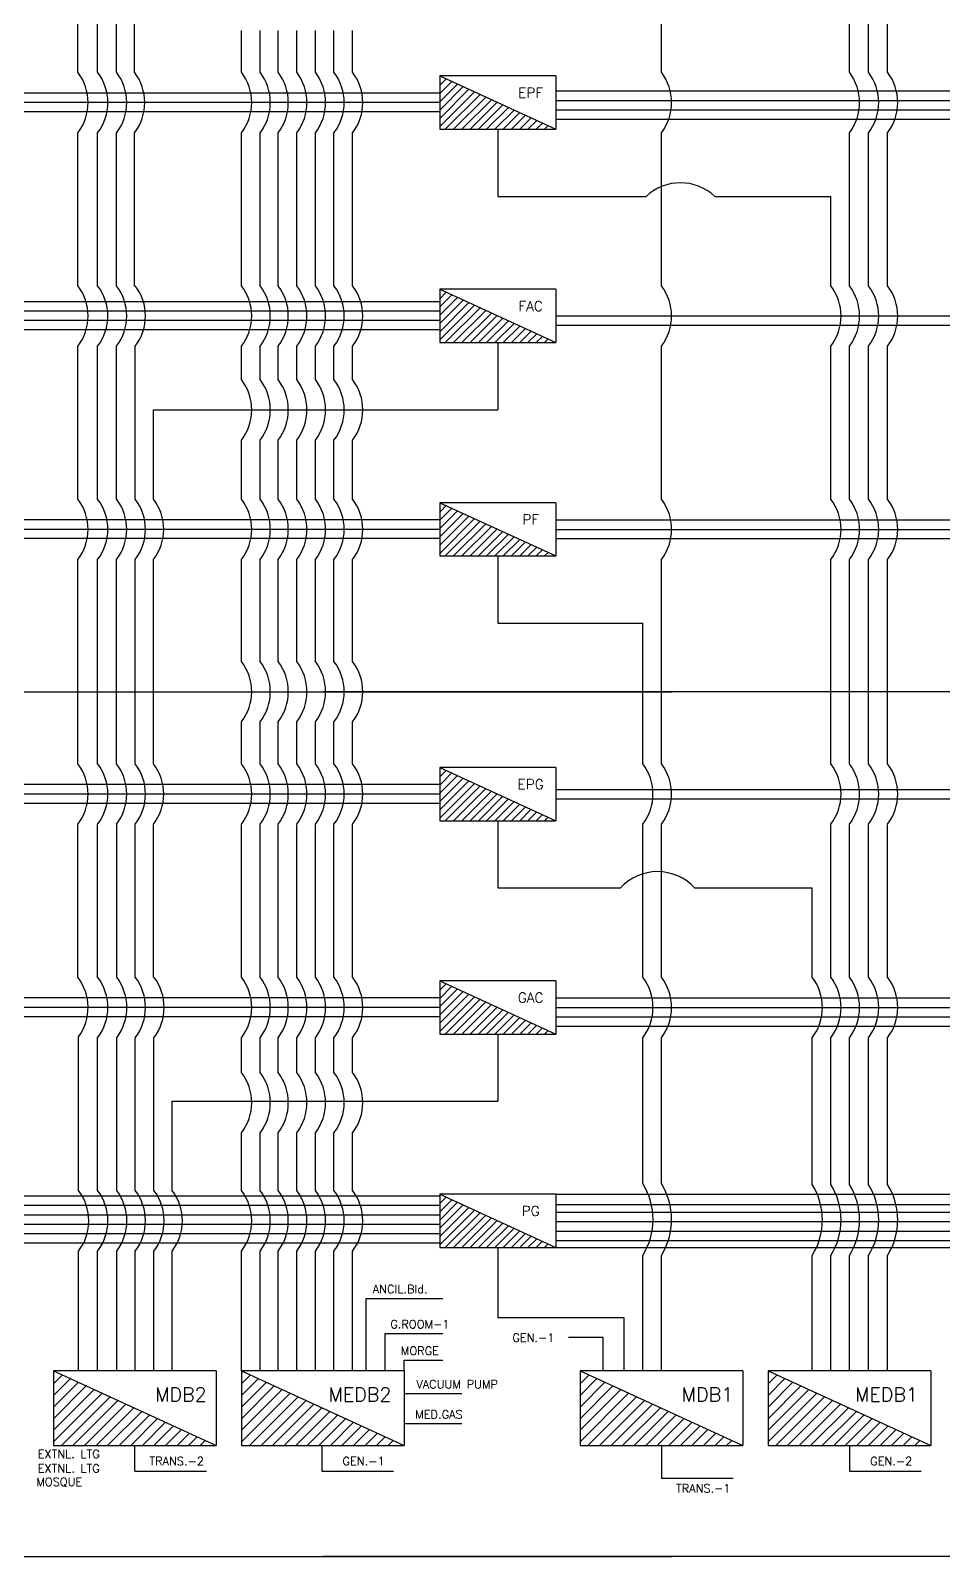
# Model space of a CAD drawing. Extents: x -99534.9 to -99443, y 44726.5 to 44800.5.
# Drawn here: x -99503.04 to -99475.61, y 44726.52 to 44772.36 of the extents above; entities that cross this region are included whole.
import ezdxf
from ezdxf.enums import TextEntityAlignment as Align

# ---------------------------------------------------------------- set-up
doc = ezdxf.new("R2010")
doc.units = 0
doc.header["$MEASUREMENT"] = 0
for name, color, linetype in [('DB', 4, 'CONTINUOUS'), ('E-H', 7, 'CONTINUOUS'), ('E-TEXT', 4, 'CONTINUOUS'), ('TEXT', 200, 'CONTINUOUS'), ('WIRE', 4, 'CONTINUOUS')]:
    doc.layers.add(name, color=color, linetype=linetype)
doc.styles.add('ROMANS', font='ROMANS.shx', dxfattribs={"height": 0.4})

msp = doc.modelspace()

# ---------------------------------------------------------------- linework, layer by layer
at = {"layer": 'DB', "color": 4}
for p, q in [((-99487.252, 44770.994), (-99490.745, 44770.994)), ((-99490.745, 44770.994), (-99487.252, 44769.393)), ((-99490.745, 44770.994), (-99490.745, 44769.393)), ((-99487.252, 44770.994), (-99487.252, 44769.393)), ((-99490.745, 44769.393), (-99487.252, 44769.393)), ((-99487.252, 44764.584), (-99490.745, 44764.584)), ((-99490.745, 44764.584), (-99487.252, 44762.983)), ((-99490.745, 44764.584), (-99490.745, 44762.983)), ((-99487.252, 44764.584), (-99487.252, 44762.983)), ((-99490.745, 44762.983), (-99487.252, 44762.983)), ((-99487.252, 44758.175), (-99490.745, 44758.175)), ((-99490.745, 44758.175), (-99487.252, 44756.574)), ((-99490.745, 44758.175), (-99490.745, 44756.574)), ((-99487.252, 44758.175), (-99487.252, 44756.574)), ((-99490.745, 44756.574), (-99487.252, 44756.574)), ((-99488.999, 44756.574), (-99488.999, 44754.555)), ((-99488.999, 44754.555), (-99484.643, 44754.555)), ((-99487.252, 44750.223), (-99490.745, 44750.223)), ((-99490.745, 44750.223), (-99487.252, 44748.622)), ((-99490.745, 44750.223), (-99490.745, 44748.622)), ((-99487.252, 44750.223), (-99487.252, 44748.622)), ((-99490.745, 44748.622), (-99487.252, 44748.622)), ((-99490.745, 44743.814), (-99490.745, 44742.213)), ((-99490.745, 44743.814), (-99487.252, 44742.213)), ((-99487.252, 44743.814), (-99490.745, 44743.814)), ((-99487.252, 44743.814), (-99487.252, 44742.213)), ((-99490.745, 44742.213), (-99487.252, 44742.213)), ((-99484.643, 44737.721), (-99484.643, 44742.104)), ((-99484.084, 44737.721), (-99484.084, 44742.104)), ((-99490.745, 44737.404), (-99487.252, 44735.803)), ((-99487.252, 44737.404), (-99490.745, 44737.404)), ((-99490.745, 44737.404), (-99490.745, 44735.803)), ((-99487.252, 44737.404), (-99487.252, 44735.803)), ((-99490.745, 44735.803), (-99487.252, 44735.803)), ((-99484.643, 44732.096), (-99484.643, 44735.565)), ((-99484.084, 44732.096), (-99484.084, 44735.565)), ((-99485.203, 44732.096), (-99485.203, 44733.692)), ((-99485.836, 44733.096), (-99486.874, 44733.096)), ((-99485.836, 44732.096), (-99485.836, 44733.096)), ((-99496.7, 44732.096), (-99491.809, 44729.855)), ((-99491.809, 44732.096), (-99496.7, 44732.096)), ((-99496.7, 44732.096), (-99496.7, 44729.855)), ((-99491.809, 44732.096), (-99491.809, 44729.855)), ((-99481.638, 44732.096), (-99486.529, 44732.096)), ((-99486.529, 44732.096), (-99481.638, 44729.855)), ((-99486.529, 44732.096), (-99486.529, 44729.855)), ((-99481.638, 44732.096), (-99481.638, 44729.855)), ((-99475.987, 44732.096), (-99480.878, 44732.096)), ((-99480.878, 44732.096), (-99475.987, 44729.855)), ((-99480.878, 44732.096), (-99480.878, 44729.855)), ((-99475.987, 44732.096), (-99475.987, 44729.855)), ((-99499.906, 44729.089), (-99499.906, 44729.855)), ((-99496.7, 44729.855), (-99491.809, 44729.855)), ((-99494.289, 44729.855), (-99494.289, 44729.089)), ((-99486.529, 44729.855), (-99481.638, 44729.855)), ((-99484.081, 44729.855), (-99484.081, 44728.878)), ((-99480.878, 44729.855), (-99475.987, 44729.855)), ((-99478.433, 44729.855), (-99478.433, 44729.089)), ((-99499.906, 44729.089), (-99497.751, 44729.089)), ((-99494.289, 44729.089), (-99492.135, 44729.089)), ((-99478.433, 44729.089), (-99476.278, 44729.089)), ((-99484.081, 44728.878), (-99481.927, 44728.878))]:
    msp.add_line(p, q, dxfattribs=at)
for centre, radius, start, end in [((-99485.282, 44757.374), 1.504, 322.8028, 37.1972), ((-99485.841, 44743.013), 1.504, 322.8028, 37.1972), ((-99485.282, 44743.013), 1.504, 322.8028, 37.1972), ((-99486.389, 44736.643), 2.053, 328.3145, 31.6855), ((-99485.83, 44736.643), 2.053, 328.3145, 31.6855)]:
    msp.add_arc(centre, radius, start, end, dxfattribs=at)
at = {"layer": 'E-H', "color": 4}
for p, q in [((-99501.619, 44771.102), (-99501.619, 44777.236)), ((-99501.025, 44771.102), (-99501.025, 44777.236)), ((-99500.456, 44771.102), (-99500.456, 44777.236)), ((-99499.916, 44771.102), (-99499.916, 44777.236)), ((-99478.433, 44771.102), (-99478.433, 44777.236)), ((-99477.86, 44771.102), (-99477.86, 44777.236)), ((-99477.288, 44771.102), (-99477.288, 44777.236)), ((-99484.084, 44771.102), (-99484.084, 44775.326)), ((-99496.701, 44771.102), (-99496.701, 44772.358)), ((-99496.142, 44771.102), (-99496.142, 44772.358)), ((-99495.601, 44771.102), (-99495.601, 44772.358)), ((-99495.041, 44771.102), (-99495.041, 44772.358)), ((-99494.482, 44771.102), (-99494.482, 44772.358)), ((-99493.923, 44771.102), (-99493.923, 44772.358)), ((-99493.364, 44771.102), (-99493.364, 44772.358)), ((-99490.745, 44770.479), (-99521.338, 44770.479)), ((-99487.252, 44770.544), (-99455.138, 44770.544)), ((-99487.252, 44770.258), (-99459.093, 44770.258)), ((-99490.745, 44770.193), (-99517.383, 44770.193)), ((-99490.745, 44769.914), (-99513.408, 44769.914)), ((-99487.252, 44769.972), (-99463.049, 44769.972)), ((-99488.999, 44769.393), (-99488.999, 44767.374)), ((-99487.252, 44769.692), (-99467.023, 44769.692)), ((-99501.619, 44764.693), (-99501.619, 44769.284)), ((-99501.025, 44764.693), (-99501.025, 44769.284)), ((-99500.456, 44764.693), (-99500.456, 44769.284)), ((-99499.916, 44764.693), (-99499.916, 44769.284)), ((-99496.701, 44764.693), (-99496.701, 44769.284)), ((-99496.142, 44764.693), (-99496.142, 44769.284)), ((-99495.601, 44764.693), (-99495.601, 44769.284)), ((-99495.041, 44764.693), (-99495.041, 44769.284)), ((-99494.482, 44764.693), (-99494.482, 44769.284)), ((-99493.923, 44764.693), (-99493.923, 44769.284)), ((-99493.364, 44764.693), (-99493.364, 44769.284)), ((-99484.084, 44764.693), (-99484.084, 44769.284)), ((-99478.433, 44764.693), (-99478.433, 44769.284)), ((-99477.86, 44764.693), (-99477.86, 44769.284)), ((-99477.288, 44764.693), (-99477.288, 44769.284)), ((-99488.999, 44767.374), (-99484.543, 44767.374)), ((-99482.479, 44767.374), (-99478.992, 44767.374)), ((-99478.992, 44764.693), (-99478.992, 44767.374)), ((-99490.745, 44764.213), (-99521.338, 44764.213)), ((-99490.745, 44763.927), (-99517.383, 44763.927)), ((-99490.745, 44763.648), (-99513.408, 44763.648)), ((-99487.252, 44763.784), (-99460.614, 44763.784)), ((-99487.252, 44763.504), (-99464.589, 44763.504)), ((-99490.745, 44763.367), (-99509.397, 44763.367)), ((-99488.999, 44762.983), (-99488.999, 44760.964)), ((-99501.619, 44758.284), (-99501.619, 44762.874)), ((-99501.025, 44758.284), (-99501.025, 44762.874)), ((-99500.456, 44758.284), (-99500.456, 44762.874)), ((-99499.895, 44758.284), (-99499.895, 44762.874)), ((-99496.701, 44761.874), (-99496.701, 44762.874)), ((-99496.142, 44761.874), (-99496.142, 44762.874)), ((-99495.601, 44761.874), (-99495.601, 44762.874)), ((-99495.041, 44761.874), (-99495.041, 44762.874)), ((-99494.482, 44761.874), (-99494.482, 44762.874)), ((-99493.923, 44761.874), (-99493.923, 44762.874)), ((-99493.364, 44761.874), (-99493.364, 44762.874)), ((-99484.084, 44758.284), (-99484.084, 44762.874)), ((-99478.992, 44758.284), (-99478.992, 44762.874)), ((-99478.433, 44758.284), (-99478.433, 44762.874)), ((-99477.86, 44758.284), (-99477.86, 44762.874)), ((-99477.288, 44758.284), (-99477.288, 44762.874)), ((-99499.346, 44760.964), (-99488.999, 44760.964)), ((-99499.346, 44758.284), (-99499.346, 44760.964)), ((-99496.701, 44758.284), (-99496.701, 44760.055)), ((-99496.142, 44758.284), (-99496.142, 44760.055)), ((-99495.601, 44758.284), (-99495.601, 44760.055)), ((-99495.041, 44758.284), (-99495.041, 44760.055)), ((-99494.482, 44758.284), (-99494.482, 44760.055)), ((-99493.923, 44758.284), (-99493.923, 44760.055)), ((-99493.364, 44758.284), (-99493.364, 44760.055)), ((-99490.745, 44757.66), (-99521.338, 44757.66)), ((-99487.252, 44757.66), (-99456.659, 44757.66)), ((-99490.745, 44757.374), (-99517.383, 44757.374)), ((-99490.745, 44757.095), (-99513.408, 44757.095)), ((-99487.252, 44757.374), (-99460.614, 44757.374)), ((-99487.252, 44757.095), (-99464.589, 44757.095)), ((-99501.619, 44750.332), (-99501.619, 44756.465)), ((-99501.025, 44750.332), (-99501.025, 44756.465)), ((-99500.456, 44750.332), (-99500.456, 44756.465)), ((-99499.895, 44750.332), (-99499.895, 44756.465)), ((-99499.346, 44750.332), (-99499.346, 44756.465)), ((-99496.701, 44753.406), (-99496.701, 44756.465)), ((-99496.142, 44753.406), (-99496.142, 44756.465)), ((-99495.601, 44753.406), (-99495.601, 44756.465)), ((-99495.041, 44753.406), (-99495.041, 44756.465)), ((-99494.482, 44753.406), (-99494.482, 44756.465)), ((-99493.923, 44753.406), (-99493.923, 44756.465)), ((-99493.364, 44753.406), (-99493.364, 44756.465)), ((-99484.084, 44750.332), (-99484.084, 44756.465)), ((-99478.992, 44750.332), (-99478.992, 44756.465)), ((-99478.433, 44750.332), (-99478.433, 44756.465)), ((-99477.86, 44750.332), (-99477.86, 44756.465)), ((-99477.288, 44750.332), (-99477.288, 44756.465)), ((-99484.643, 44750.332), (-99484.643, 44754.555)), ((-99443.125, 44752.497), (-99494.238, 44752.497)), ((-99496.701, 44750.332), (-99496.701, 44751.588)), ((-99496.142, 44750.332), (-99496.142, 44751.588)), ((-99495.601, 44750.332), (-99495.601, 44751.588)), ((-99495.041, 44750.332), (-99495.041, 44751.588)), ((-99494.482, 44750.332), (-99494.482, 44751.588)), ((-99493.923, 44750.332), (-99493.923, 44751.588)), ((-99493.364, 44750.332), (-99493.364, 44751.588)), ((-99490.745, 44749.709), (-99521.338, 44749.709)), ((-99490.745, 44749.423), (-99517.383, 44749.423)), ((-99487.252, 44749.558), (-99460.614, 44749.558)), ((-99487.252, 44749.279), (-99464.589, 44749.279)), ((-99490.745, 44749.143), (-99513.408, 44749.143)), ((-99501.619, 44743.922), (-99501.619, 44748.513)), ((-99501.025, 44743.922), (-99501.025, 44748.513)), ((-99500.453, 44743.922), (-99500.453, 44748.513)), ((-99499.894, 44743.922), (-99499.894, 44748.513)), ((-99499.344, 44743.922), (-99499.344, 44748.513)), ((-99496.701, 44743.922), (-99496.701, 44748.513)), ((-99496.142, 44743.922), (-99496.142, 44748.513)), ((-99495.601, 44743.922), (-99495.601, 44748.513)), ((-99495.041, 44743.922), (-99495.041, 44748.513)), ((-99494.482, 44743.922), (-99494.482, 44748.513)), ((-99493.923, 44743.922), (-99493.923, 44748.513)), ((-99493.364, 44743.922), (-99493.364, 44748.513)), ((-99488.999, 44748.622), (-99488.999, 44746.603)), ((-99484.643, 44743.922), (-99484.643, 44748.513)), ((-99484.084, 44743.922), (-99484.084, 44748.513)), ((-99478.992, 44743.922), (-99478.992, 44748.513)), ((-99478.433, 44743.922), (-99478.433, 44748.513)), ((-99477.86, 44743.922), (-99477.86, 44748.513)), ((-99477.288, 44743.922), (-99477.288, 44748.513)), ((-99488.999, 44746.603), (-99485.311, 44746.603)), ((-99483.087, 44746.603), (-99479.552, 44746.603)), ((-99479.552, 44743.922), (-99479.552, 44746.603)), ((-99490.745, 44743.299), (-99521.338, 44743.299)), ((-99487.252, 44743.299), (-99456.659, 44743.299)), ((-99490.745, 44743.013), (-99517.383, 44743.013)), ((-99487.252, 44743.013), (-99460.614, 44743.013)), ((-99490.745, 44742.734), (-99513.408, 44742.734)), ((-99487.252, 44742.734), (-99464.589, 44742.734)), ((-99487.252, 44742.453), (-99468.6, 44742.453)), ((-99501.599, 44737.513), (-99501.599, 44742.131)), ((-99501.025, 44737.513), (-99501.025, 44742.104)), ((-99500.453, 44737.513), (-99500.453, 44742.104)), ((-99499.894, 44737.513), (-99499.894, 44742.104)), ((-99499.333, 44737.513), (-99499.333, 44742.104)), ((-99496.701, 44741.061), (-99496.701, 44742.104)), ((-99496.142, 44741.061), (-99496.142, 44742.104)), ((-99495.601, 44741.061), (-99495.601, 44742.104)), ((-99495.041, 44741.061), (-99495.041, 44742.104)), ((-99494.482, 44741.061), (-99494.482, 44742.104)), ((-99493.923, 44741.061), (-99493.923, 44742.104)), ((-99493.364, 44741.061), (-99493.364, 44742.104)), ((-99488.999, 44742.213), (-99488.999, 44740.194)), ((-99479.552, 44737.695), (-99479.552, 44742.104)), ((-99478.992, 44737.695), (-99478.992, 44742.104)), ((-99478.433, 44737.695), (-99478.433, 44742.104)), ((-99477.86, 44737.695), (-99477.86, 44742.104)), ((-99477.288, 44737.695), (-99477.288, 44742.104)), ((-99498.785, 44740.194), (-99488.999, 44740.194)), ((-99498.785, 44737.513), (-99498.785, 44740.194)), ((-99496.701, 44737.513), (-99496.701, 44739.243)), ((-99496.142, 44737.513), (-99496.142, 44739.243)), ((-99495.601, 44737.513), (-99495.601, 44739.243)), ((-99495.041, 44737.513), (-99495.041, 44739.243)), ((-99494.482, 44737.513), (-99494.482, 44739.243)), ((-99493.923, 44737.513), (-99493.923, 44739.243)), ((-99493.364, 44737.513), (-99493.364, 44739.243)), ((-99490.745, 44737.348), (-99529.197, 44737.348)), ((-99487.252, 44737.404), (-99444.719, 44737.404)), ((-99490.745, 44737.062), (-99525.267, 44737.062)), ((-99487.252, 44737.094), (-99448.674, 44737.094)), ((-99487.252, 44736.86), (-99452.648, 44736.86)), ((-99490.745, 44736.776), (-99521.338, 44736.776)), ((-99490.745, 44736.49), (-99517.383, 44736.49)), ((-99487.252, 44736.58), (-99456.659, 44736.58)), ((-99490.745, 44736.21), (-99513.408, 44736.21)), ((-99490.745, 44735.93), (-99509.397, 44735.93)), ((-99487.252, 44736.294), (-99460.614, 44736.294)), ((-99487.252, 44736.014), (-99464.589, 44736.014)), ((-99501.599, 44732.096), (-99501.599, 44735.695)), ((-99501.025, 44732.096), (-99501.025, 44735.695)), ((-99500.453, 44732.096), (-99500.453, 44735.695)), ((-99499.894, 44732.096), (-99499.894, 44735.695)), ((-99499.333, 44732.096), (-99499.333, 44735.695)), ((-99498.785, 44732.096), (-99498.785, 44735.695)), ((-99496.701, 44732.096), (-99496.701, 44735.695)), ((-99496.142, 44732.096), (-99496.142, 44735.695)), ((-99495.601, 44732.096), (-99495.601, 44735.695)), ((-99495.041, 44732.096), (-99495.041, 44735.695)), ((-99494.482, 44732.096), (-99494.482, 44735.695)), ((-99493.923, 44732.096), (-99493.923, 44735.695)), ((-99493.364, 44732.096), (-99493.364, 44735.695)), ((-99487.252, 44735.803), (-99468.6, 44735.803)), ((-99479.552, 44732.096), (-99479.552, 44735.565)), ((-99478.992, 44732.096), (-99478.992, 44735.565)), ((-99478.433, 44732.096), (-99478.433, 44735.565)), ((-99477.86, 44732.096), (-99477.86, 44735.565)), ((-99477.288, 44732.096), (-99477.288, 44735.565)), ((-99492.953, 44732.096), (-99492.953, 44734.275)), ((-99492.381, 44732.096), (-99492.381, 44733.22)), ((-99491.809, 44732.096), (-99491.809, 44732.421)), ((-99502.351, 44732.096), (-99497.46, 44729.855)), ((-99497.46, 44732.096), (-99502.351, 44732.096)), ((-99502.351, 44732.096), (-99502.351, 44729.855)), ((-99497.46, 44732.096), (-99497.46, 44729.855)), ((-99502.351, 44729.855), (-99497.46, 44729.855)), ((-99443.125, 44726.522), (-99494.238, 44726.522))]:
    msp.add_line(p, q, dxfattribs=at)
at = {"layer": 'E-H', "color": 7}
for p, q in [((-99534.873, 44752.497), (-99483.759, 44752.497)), ((-99534.873, 44726.522), (-99483.759, 44726.522))]:
    msp.add_line(p, q, dxfattribs=at)
at = {"layer": 'E-H', "color": 4}
for centre, radius, start, end in [((-99502.817, 44770.193), 1.504, 322.8028, 37.1972), ((-99502.223, 44770.193), 1.504, 322.8028, 37.1972), ((-99501.654, 44770.193), 1.504, 322.8028, 37.1972), ((-99501.114, 44770.193), 1.504, 322.8028, 37.1972), ((-99497.899, 44770.193), 1.504, 322.8028, 37.1972), ((-99497.34, 44770.193), 1.504, 322.8028, 37.1972), ((-99496.799, 44770.193), 1.504, 322.8028, 37.1972), ((-99496.239, 44770.193), 1.504, 322.8028, 37.1972), ((-99495.68, 44770.193), 1.504, 322.8028, 37.1972), ((-99495.121, 44770.193), 1.504, 322.8028, 37.1972), ((-99494.562, 44770.193), 1.504, 322.8028, 37.1972), ((-99485.282, 44770.193), 1.504, 322.8028, 37.1972), ((-99479.631, 44770.193), 1.504, 322.8028, 37.1972), ((-99479.058, 44770.193), 1.504, 322.8028, 37.1972), ((-99478.486, 44770.193), 1.504, 322.8028, 37.1972), ((-99483.511, 44766.28), 1.504, 46.6787, 133.3213), ((-99502.817, 44763.784), 1.504, 322.8028, 37.1972), ((-99502.223, 44763.784), 1.504, 322.8028, 37.1972), ((-99501.654, 44763.784), 1.504, 322.8028, 37.1972), ((-99501.093, 44763.784), 1.504, 322.8028, 37.1972), ((-99497.899, 44763.784), 1.504, 322.8028, 37.1972), ((-99497.34, 44763.784), 1.504, 322.8028, 37.1972), ((-99496.799, 44763.784), 1.504, 322.8028, 37.1972), ((-99496.239, 44763.784), 1.504, 322.8028, 37.1972), ((-99495.68, 44763.784), 1.504, 322.8028, 37.1972), ((-99495.121, 44763.784), 1.504, 322.8028, 37.1972), ((-99494.562, 44763.784), 1.504, 322.8028, 37.1972), ((-99485.282, 44763.784), 1.504, 322.8028, 37.1972), ((-99480.19, 44763.784), 1.504, 322.8028, 37.1972), ((-99479.631, 44763.784), 1.504, 322.8028, 37.1972), ((-99479.058, 44763.784), 1.504, 322.8028, 37.1972), ((-99478.486, 44763.784), 1.504, 322.8028, 37.1972), ((-99497.899, 44760.964), 1.504, 322.8028, 37.1972), ((-99497.34, 44760.964), 1.504, 322.8028, 37.1972), ((-99496.799, 44760.964), 1.504, 322.8028, 37.1972), ((-99496.239, 44760.964), 1.504, 322.8028, 37.1972), ((-99495.68, 44760.964), 1.504, 322.8028, 37.1972), ((-99495.121, 44760.964), 1.504, 322.8028, 37.1972), ((-99494.562, 44760.964), 1.504, 322.8028, 37.1972), ((-99502.817, 44757.374), 1.504, 322.8028, 37.1972), ((-99502.223, 44757.374), 1.504, 322.8028, 37.1972), ((-99501.654, 44757.374), 1.504, 322.8028, 37.1972), ((-99501.093, 44757.374), 1.504, 322.8028, 37.1972), ((-99500.544, 44757.374), 1.504, 322.8028, 37.1972), ((-99497.899, 44757.374), 1.504, 322.8028, 37.1972), ((-99497.34, 44757.374), 1.504, 322.8028, 37.1972), ((-99496.799, 44757.374), 1.504, 322.8028, 37.1972), ((-99496.239, 44757.374), 1.504, 322.8028, 37.1972), ((-99495.68, 44757.374), 1.504, 322.8028, 37.1972), ((-99495.121, 44757.374), 1.504, 322.8028, 37.1972), ((-99494.562, 44757.374), 1.504, 322.8028, 37.1972), ((-99480.19, 44757.374), 1.504, 322.8028, 37.1972), ((-99479.631, 44757.374), 1.504, 322.8028, 37.1972), ((-99479.058, 44757.374), 1.504, 322.8028, 37.1972), ((-99478.486, 44757.374), 1.504, 322.8028, 37.1972), ((-99497.899, 44752.497), 1.504, 322.8028, 37.1972), ((-99497.34, 44752.497), 1.504, 322.8028, 37.1972), ((-99496.799, 44752.497), 1.504, 322.8028, 37.1972), ((-99496.239, 44752.497), 1.504, 322.8028, 37.1972), ((-99495.68, 44752.497), 1.504, 322.8028, 37.1972), ((-99495.121, 44752.497), 1.504, 322.8028, 37.1972), ((-99494.562, 44752.497), 1.504, 322.8028, 37.1972), ((-99502.817, 44749.423), 1.504, 322.8028, 37.1972), ((-99502.223, 44749.423), 1.504, 322.8028, 37.1972), ((-99501.654, 44749.423), 1.504, 322.8028, 37.1972), ((-99501.093, 44749.423), 1.504, 322.8028, 37.1972), ((-99500.544, 44749.423), 1.504, 322.8028, 37.1972), ((-99497.899, 44749.423), 1.504, 322.8028, 37.1972), ((-99497.34, 44749.423), 1.504, 322.8028, 37.1972), ((-99496.799, 44749.423), 1.504, 322.8028, 37.1972), ((-99496.239, 44749.423), 1.504, 322.8028, 37.1972), ((-99495.68, 44749.423), 1.504, 322.8028, 37.1972), ((-99495.121, 44749.423), 1.504, 322.8028, 37.1972), ((-99494.562, 44749.423), 1.504, 322.8028, 37.1972), ((-99485.841, 44749.423), 1.504, 322.8028, 37.1972), ((-99485.282, 44749.423), 1.504, 322.8028, 37.1972), ((-99480.19, 44749.423), 1.504, 322.8028, 37.1972), ((-99479.631, 44749.423), 1.504, 322.8028, 37.1972), ((-99479.058, 44749.423), 1.504, 322.8028, 37.1972), ((-99478.486, 44749.423), 1.504, 322.8028, 37.1972), ((-99484.199, 44745.59), 1.504, 42.3419, 137.6581), ((-99502.817, 44743.013), 1.504, 324.1017, 37.1972), ((-99502.223, 44743.013), 1.504, 322.8028, 37.1972), ((-99501.651, 44743.013), 1.504, 322.8028, 37.1972), ((-99501.092, 44743.013), 1.504, 322.8028, 37.1972), ((-99500.531, 44743.013), 1.504, 322.8028, 37.1972), ((-99497.899, 44743.013), 1.504, 322.8028, 37.1972), ((-99497.34, 44743.013), 1.504, 322.8028, 37.1972), ((-99496.799, 44743.013), 1.504, 322.8028, 37.1972), ((-99496.239, 44743.013), 1.504, 322.8028, 37.1972), ((-99495.68, 44743.013), 1.504, 322.8028, 37.1972), ((-99495.121, 44743.013), 1.504, 322.8028, 37.1972), ((-99494.562, 44743.013), 1.504, 322.8028, 37.1972), ((-99480.75, 44743.013), 1.504, 322.8028, 37.1972), ((-99480.19, 44743.013), 1.504, 322.8028, 37.1972), ((-99479.631, 44743.013), 1.504, 322.8028, 37.1972), ((-99479.058, 44743.013), 1.504, 322.8028, 37.1972), ((-99478.486, 44743.013), 1.504, 322.8028, 37.1972), ((-99497.899, 44740.152), 1.504, 322.8028, 37.1972), ((-99497.34, 44740.152), 1.504, 322.8028, 37.1972), ((-99496.799, 44740.152), 1.504, 322.8028, 37.1972), ((-99496.239, 44740.152), 1.504, 322.8028, 37.1972), ((-99495.68, 44740.152), 1.504, 322.8028, 37.1972), ((-99495.121, 44740.152), 1.504, 322.8028, 37.1972), ((-99494.562, 44740.152), 1.504, 322.8028, 37.1972), ((-99502.797, 44736.604), 1.504, 322.8028, 37.1972), ((-99502.223, 44736.604), 1.504, 322.8028, 37.1972), ((-99501.651, 44736.604), 1.504, 322.8028, 37.1972), ((-99501.092, 44736.604), 1.504, 322.8028, 37.1972), ((-99500.531, 44736.604), 1.504, 322.8028, 37.1972), ((-99499.983, 44736.604), 1.504, 322.8028, 37.1972), ((-99497.899, 44736.604), 1.504, 322.8028, 37.1972), ((-99497.34, 44736.604), 1.504, 322.8028, 37.1972), ((-99496.799, 44736.604), 1.504, 322.8028, 37.1972), ((-99496.239, 44736.604), 1.504, 322.8028, 37.1972), ((-99495.68, 44736.604), 1.504, 322.8028, 37.1972), ((-99495.121, 44736.604), 1.504, 322.8028, 37.1972), ((-99494.562, 44736.604), 1.504, 322.8028, 37.1972), ((-99481.253, 44736.63), 2.007, 327.9476, 32.0524), ((-99480.693, 44736.63), 2.007, 327.9476, 32.0524), ((-99480.134, 44736.63), 2.007, 327.9476, 32.0524), ((-99479.562, 44736.63), 2.007, 327.9476, 32.0524), ((-99478.989, 44736.63), 2.007, 327.9476, 32.0524)]:
    msp.add_arc(centre, radius, start, end, dxfattribs=at)
at = {"layer": 'E-TEXT', "color": 4}
for p in [(-99488.999, 44735.803), (-99485.203, 44733.692)]:
    msp.add_line(p, (-99488.999, 44733.692), dxfattribs=at)
at = {"layer": 'E-TEXT'}
for p, q in [((-99492.953, 44734.275), (-99490.655, 44734.275)), ((-99492.381, 44733.22), (-99490.655, 44733.22)), ((-99491.809, 44732.421), (-99490.655, 44732.421)), ((-99491.809, 44731.418), (-99490.082, 44731.418)), ((-99491.809, 44730.512), (-99490.082, 44730.512))]:
    msp.add_line(p, q, dxfattribs=at)
at = {"layer": 'WIRE', "color": 9}
for p, q in [((-99490.745, 44770.961), (-99490.723, 44770.984)), ((-99490.745, 44770.713), (-99490.553, 44770.906)), ((-99490.745, 44770.465), (-99490.383, 44770.828)), ((-99490.745, 44770.217), (-99490.212, 44770.75)), ((-99490.745, 44769.968), (-99490.042, 44770.672)), ((-99490.745, 44769.72), (-99489.872, 44770.594)), ((-99490.745, 44769.472), (-99489.702, 44770.516)), ((-99490.577, 44769.393), (-99489.532, 44770.438)), ((-99490.328, 44769.393), (-99489.361, 44770.359)), ((-99490.08, 44769.393), (-99489.191, 44770.281)), ((-99489.832, 44769.393), (-99489.021, 44770.203)), ((-99489.584, 44769.393), (-99488.851, 44770.125)), ((-99489.336, 44769.393), (-99488.681, 44770.047)), ((-99489.087, 44769.393), (-99488.51, 44769.969)), ((-99488.839, 44769.393), (-99488.34, 44769.891)), ((-99488.591, 44769.393), (-99488.17, 44769.813)), ((-99488.343, 44769.393), (-99488, 44769.735)), ((-99488.095, 44769.393), (-99487.83, 44769.657)), ((-99487.846, 44769.393), (-99487.66, 44769.579)), ((-99487.598, 44769.393), (-99487.489, 44769.501)), ((-99487.35, 44769.393), (-99487.319, 44769.423)), ((-99490.745, 44764.552), (-99490.723, 44764.574)), ((-99490.745, 44764.303), (-99490.553, 44764.496)), ((-99490.745, 44764.055), (-99490.383, 44764.418)), ((-99490.745, 44763.807), (-99490.212, 44764.34)), ((-99490.745, 44763.559), (-99490.042, 44764.262)), ((-99490.745, 44763.311), (-99489.872, 44764.184)), ((-99490.745, 44763.063), (-99489.702, 44764.106)), ((-99490.577, 44762.983), (-99489.532, 44764.028)), ((-99490.328, 44762.983), (-99489.361, 44763.95)), ((-99490.08, 44762.983), (-99489.191, 44763.872)), ((-99489.832, 44762.983), (-99489.021, 44763.794)), ((-99489.584, 44762.983), (-99488.851, 44763.716)), ((-99489.336, 44762.983), (-99488.681, 44763.638)), ((-99489.087, 44762.983), (-99488.51, 44763.56)), ((-99488.839, 44762.983), (-99488.34, 44763.482)), ((-99488.591, 44762.983), (-99488.17, 44763.404)), ((-99488.343, 44762.983), (-99488, 44763.326)), ((-99488.095, 44762.983), (-99487.83, 44763.248)), ((-99487.846, 44762.983), (-99487.66, 44763.17)), ((-99487.598, 44762.983), (-99487.489, 44763.092)), ((-99487.35, 44762.983), (-99487.319, 44763.014)), ((-99490.745, 44758.142), (-99490.723, 44758.165)), ((-99490.745, 44757.894), (-99490.553, 44758.087)), ((-99490.745, 44757.646), (-99490.383, 44758.009)), ((-99490.745, 44757.398), (-99490.212, 44757.931)), ((-99490.745, 44757.149), (-99490.042, 44757.853)), ((-99490.745, 44756.901), (-99489.872, 44757.775)), ((-99490.745, 44756.653), (-99489.702, 44757.697)), ((-99490.577, 44756.574), (-99489.532, 44757.619)), ((-99490.328, 44756.574), (-99489.361, 44757.541)), ((-99490.08, 44756.574), (-99489.191, 44757.463)), ((-99489.832, 44756.574), (-99489.021, 44757.385)), ((-99489.584, 44756.574), (-99488.851, 44757.307)), ((-99489.336, 44756.574), (-99488.681, 44757.229)), ((-99489.087, 44756.574), (-99488.51, 44757.151)), ((-99488.839, 44756.574), (-99488.34, 44757.073)), ((-99488.591, 44756.574), (-99488.17, 44756.995)), ((-99488.343, 44756.574), (-99488, 44756.917)), ((-99488.095, 44756.574), (-99487.83, 44756.839)), ((-99487.846, 44756.574), (-99487.66, 44756.761)), ((-99487.598, 44756.574), (-99487.489, 44756.683)), ((-99487.35, 44756.574), (-99487.319, 44756.605)), ((-99490.745, 44750.191), (-99490.723, 44750.213)), ((-99490.745, 44749.942), (-99490.553, 44750.135)), ((-99490.745, 44749.694), (-99490.383, 44750.057)), ((-99490.745, 44749.446), (-99490.212, 44749.979)), ((-99490.745, 44749.198), (-99490.042, 44749.901)), ((-99490.745, 44748.95), (-99489.872, 44749.823)), ((-99490.745, 44748.701), (-99489.702, 44749.745)), ((-99490.577, 44748.622), (-99489.532, 44749.667)), ((-99490.328, 44748.622), (-99489.361, 44749.589)), ((-99490.08, 44748.622), (-99489.191, 44749.511)), ((-99489.832, 44748.622), (-99489.021, 44749.433)), ((-99489.584, 44748.622), (-99488.851, 44749.355)), ((-99489.336, 44748.622), (-99488.681, 44749.277)), ((-99489.087, 44748.622), (-99488.51, 44749.199)), ((-99488.839, 44748.622), (-99488.34, 44749.121)), ((-99488.591, 44748.622), (-99488.17, 44749.043)), ((-99488.343, 44748.622), (-99488, 44748.965)), ((-99488.095, 44748.622), (-99487.83, 44748.887)), ((-99487.846, 44748.622), (-99487.66, 44748.809)), ((-99487.598, 44748.622), (-99487.489, 44748.731)), ((-99487.35, 44748.622), (-99487.319, 44748.653)), ((-99490.745, 44743.781), (-99490.723, 44743.804)), ((-99490.745, 44743.533), (-99490.553, 44743.726)), ((-99490.745, 44743.285), (-99490.383, 44743.648)), ((-99490.745, 44743.037), (-99490.212, 44743.57)), ((-99490.745, 44742.788), (-99490.042, 44743.492)), ((-99490.745, 44742.54), (-99489.872, 44743.414)), ((-99490.745, 44742.292), (-99489.702, 44743.336)), ((-99490.577, 44742.213), (-99489.532, 44743.258)), ((-99490.328, 44742.213), (-99489.361, 44743.18)), ((-99490.08, 44742.213), (-99489.191, 44743.102)), ((-99489.832, 44742.213), (-99489.021, 44743.024)), ((-99489.584, 44742.213), (-99488.851, 44742.946)), ((-99489.336, 44742.213), (-99488.681, 44742.868)), ((-99489.087, 44742.213), (-99488.51, 44742.79)), ((-99488.839, 44742.213), (-99488.34, 44742.712)), ((-99488.591, 44742.213), (-99488.17, 44742.634)), ((-99488.343, 44742.213), (-99488, 44742.555)), ((-99488.095, 44742.213), (-99487.83, 44742.477)), ((-99487.846, 44742.213), (-99487.66, 44742.399)), ((-99487.598, 44742.213), (-99487.489, 44742.321)), ((-99487.35, 44742.213), (-99487.319, 44742.243)), ((-99490.745, 44737.372), (-99490.723, 44737.394)), ((-99490.745, 44737.124), (-99490.553, 44737.316)), ((-99490.745, 44736.875), (-99490.383, 44737.238)), ((-99490.745, 44736.627), (-99490.212, 44737.16)), ((-99490.745, 44736.379), (-99490.042, 44737.082)), ((-99490.745, 44736.131), (-99489.872, 44737.004)), ((-99490.745, 44735.883), (-99489.702, 44736.926)), ((-99490.577, 44735.803), (-99489.532, 44736.848)), ((-99490.328, 44735.803), (-99489.361, 44736.77)), ((-99490.08, 44735.803), (-99489.191, 44736.692)), ((-99489.832, 44735.803), (-99489.021, 44736.614)), ((-99489.584, 44735.803), (-99488.851, 44736.536)), ((-99489.336, 44735.803), (-99488.681, 44736.458)), ((-99489.087, 44735.803), (-99488.51, 44736.38)), ((-99488.839, 44735.803), (-99488.34, 44736.302)), ((-99488.591, 44735.803), (-99488.17, 44736.224)), ((-99488.343, 44735.803), (-99488, 44736.146)), ((-99488.095, 44735.803), (-99487.83, 44736.068)), ((-99487.846, 44735.803), (-99487.66, 44735.99)), ((-99487.598, 44735.803), (-99487.489, 44735.912)), ((-99487.35, 44735.803), (-99487.319, 44735.834)), ((-99502.351, 44731.703), (-99502.081, 44731.973)), ((-99502.351, 44731.356), (-99501.843, 44731.864)), ((-99502.351, 44731.008), (-99501.605, 44731.754)), ((-99496.7, 44732.051), (-99496.669, 44732.082)), ((-99496.7, 44731.703), (-99496.43, 44731.973)), ((-99496.7, 44731.356), (-99496.192, 44731.864)), ((-99496.7, 44731.008), (-99495.954, 44731.754)), ((-99486.529, 44731.703), (-99486.259, 44731.973)), ((-99486.529, 44731.356), (-99486.021, 44731.864)), ((-99486.529, 44731.008), (-99485.783, 44731.754)), ((-99480.878, 44732.051), (-99480.847, 44732.082)), ((-99480.878, 44731.703), (-99480.608, 44731.973)), ((-99480.878, 44731.356), (-99480.37, 44731.864)), ((-99480.878, 44731.008), (-99480.132, 44731.754)), ((-99502.351, 44730.661), (-99501.367, 44731.645)), ((-99502.351, 44730.313), (-99501.128, 44731.536)), ((-99502.351, 44729.966), (-99500.89, 44731.427)), ((-99502.115, 44729.855), (-99500.652, 44731.318)), ((-99496.7, 44730.661), (-99495.716, 44731.645)), ((-99496.7, 44730.313), (-99495.477, 44731.536)), ((-99496.7, 44729.966), (-99495.239, 44731.427)), ((-99496.464, 44729.855), (-99495.001, 44731.318)), ((-99486.529, 44730.661), (-99485.545, 44731.645)), ((-99486.529, 44730.313), (-99485.306, 44731.536)), ((-99486.529, 44729.966), (-99485.068, 44731.427)), ((-99486.293, 44729.855), (-99484.83, 44731.318)), ((-99480.878, 44730.661), (-99479.894, 44731.645)), ((-99480.878, 44730.313), (-99479.655, 44731.536)), ((-99480.878, 44729.966), (-99479.417, 44731.427)), ((-99480.642, 44729.855), (-99479.179, 44731.318)), ((-99501.767, 44729.855), (-99500.414, 44731.208)), ((-99501.42, 44729.855), (-99500.175, 44731.099)), ((-99501.072, 44729.855), (-99499.937, 44730.99)), ((-99500.725, 44729.855), (-99499.699, 44730.881)), ((-99496.116, 44729.855), (-99494.763, 44731.208)), ((-99495.769, 44729.855), (-99494.524, 44731.099)), ((-99495.421, 44729.855), (-99494.286, 44730.99)), ((-99495.074, 44729.855), (-99494.048, 44730.881)), ((-99485.945, 44729.855), (-99484.592, 44731.208)), ((-99485.598, 44729.855), (-99484.353, 44731.099)), ((-99485.25, 44729.855), (-99484.115, 44730.99)), ((-99484.903, 44729.855), (-99483.877, 44730.881)), ((-99480.294, 44729.855), (-99478.941, 44731.208)), ((-99479.947, 44729.855), (-99478.702, 44731.099)), ((-99479.599, 44729.855), (-99478.464, 44730.99)), ((-99479.252, 44729.855), (-99478.226, 44730.881)), ((-99500.377, 44729.855), (-99499.46, 44730.772)), ((-99500.03, 44729.855), (-99499.222, 44730.662)), ((-99499.682, 44729.855), (-99498.984, 44730.553)), ((-99499.335, 44729.855), (-99498.746, 44730.444)), ((-99494.726, 44729.855), (-99493.809, 44730.772)), ((-99494.379, 44729.855), (-99493.571, 44730.662)), ((-99494.031, 44729.855), (-99493.333, 44730.553)), ((-99493.684, 44729.855), (-99493.095, 44730.444)), ((-99484.555, 44729.855), (-99483.638, 44730.772)), ((-99484.208, 44729.855), (-99483.4, 44730.662)), ((-99483.86, 44729.855), (-99483.162, 44730.553)), ((-99483.513, 44729.855), (-99482.924, 44730.444)), ((-99478.904, 44729.855), (-99477.987, 44730.772)), ((-99478.557, 44729.855), (-99477.749, 44730.662)), ((-99478.209, 44729.855), (-99477.511, 44730.553)), ((-99477.862, 44729.855), (-99477.273, 44730.444)), ((-99498.987, 44729.855), (-99498.507, 44730.335)), ((-99498.64, 44729.855), (-99498.269, 44730.226)), ((-99498.293, 44729.855), (-99498.031, 44730.116)), ((-99497.945, 44729.855), (-99497.793, 44730.007)), ((-99493.336, 44729.855), (-99492.856, 44730.335)), ((-99492.989, 44729.855), (-99492.618, 44730.226)), ((-99492.642, 44729.855), (-99492.38, 44730.116)), ((-99492.294, 44729.855), (-99492.142, 44730.007)), ((-99483.165, 44729.855), (-99482.685, 44730.335)), ((-99482.818, 44729.855), (-99482.447, 44730.226)), ((-99482.47, 44729.855), (-99482.209, 44730.116)), ((-99482.123, 44729.855), (-99481.971, 44730.007)), ((-99477.514, 44729.855), (-99477.034, 44730.335)), ((-99477.167, 44729.855), (-99476.796, 44730.226)), ((-99476.819, 44729.855), (-99476.558, 44730.116)), ((-99476.472, 44729.855), (-99476.32, 44730.007))]:
    msp.add_line(p, q, dxfattribs=at)

# ---------------------------------------------------------------- texts
at = {"layer": 'E-H', "color": 4, "style": 'ROMANS'}
for s, p in [('MDB2', (-99498.525, 44731.389)), ('MEDB1', (-99477.322, 44731.389))]:
    msp.add_text(s, height=0.42, dxfattribs=at).set_placement(p, align=Align.MIDDLE)
at = {"layer": 'TEXT', "color": 4, "style": 'ROMANS'}
for s, height, p in [('EPF', 0.3, (-99488.013, 44770.489)), ('FAC', 0.3, (-99488.013, 44764.079)), ('PF', 0.3, (-99488.013, 44757.67)), ('EPG', 0.3, (-99488.013, 44749.718)), ('GAC', 0.3, (-99488.013, 44743.309)), ('PG', 0.3, (-99488.013, 44736.899)), ('ANCIL.Bld.', 0.25, (-99491.934, 44734.553)), ('G.ROOM-1', 0.25, (-99491.341, 44733.498)), ('GEN.-1', 0.25, (-99487.929, 44733.094)), ('MORGE', 0.25, (-99491.341, 44732.699)), ('VACUUM PUMP', 0.25, (-99490.221, 44731.696)), ('MEDB2', 0.42, (-99493.144, 44731.389)), ('MDB1', 0.42, (-99482.703, 44731.389)), ('MED.GAS', 0.25, (-99490.769, 44730.79)), ('EXTNL. LTG', 0.25, (-99501.894, 44729.602)), ('TRANS.-2', 0.25, (-99498.65, 44729.386)), ('GEN.-1', 0.25, (-99493.033, 44729.386)), ('GEN.-2', 0.25, (-99477.177, 44729.386)), ('EXTNL. LTG', 0.25, (-99501.894, 44729.166)), ('MOSQUE', 0.25, (-99502.179, 44728.751)), ('TRANS.-1', 0.25, (-99482.826, 44728.568))]:
    msp.add_text(s, height=height, dxfattribs=at).set_placement(p, align=Align.MIDDLE)

doc.saveas('drawing.dxf')
